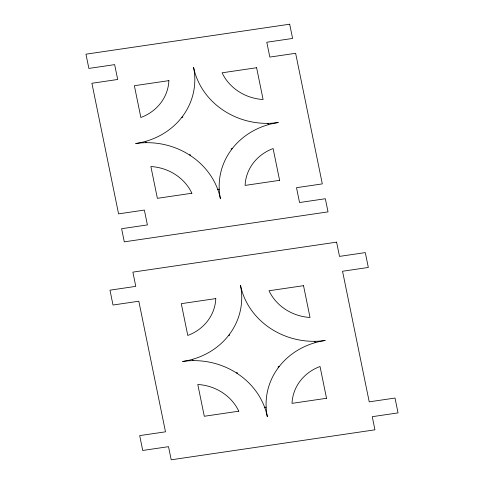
<?xml version="1.0" encoding="UTF-8"?>
<svg xmlns="http://www.w3.org/2000/svg" width="484" height="484" viewBox="0 0 484 484"><rect width="100%" height="100%" fill="white"/><g stroke="black" fill="none" stroke-linecap="round" stroke-linejoin="round"><path stroke-width="0.73" d="M181.754 117.406L182.783 117.255L182.589 116.305M189.419 154.941L190.454 154.789L190.648 155.739M232.229 148.642L231.195 148.794L231.388 149.744M217.758 189.432L219.222 189.22M228.672 335.358L229.7 335.206L229.507 334.256M236.337 372.892L237.366 372.74L237.559 373.69M279.141 366.594L278.112 366.745L278.306 367.695M264.675 407.383L266.139 407.171M314.89 341.311L315.163 342.66M267.973 123.359L268.251 124.703M192.65 359.297L192.922 360.641M145.732 141.34L146.011 142.689M289.686 24.2L85.958 54.178L88.868 68.419L114.654 64.626L117.685 79.473L91.9 83.266L118.574 213.861L144.359 210.068L147.396 224.921L121.611 228.714L124.291 241.849L328.025 211.871L325.339 198.736L299.536 202.536L296.504 187.683L322.308 183.89L295.633 53.294L269.83 57.088L266.793 42.241L292.596 38.442L289.686 24.2M168.88 80.64L134.37 85.716L140.862 117.503A46.736 42.665 8.8 0 0 168.88 80.64M256.611 67.73L222.102 72.806A46.736 42.665 8.8 0 0 263.102 99.516L256.611 67.73M191.882 193.243L157.373 198.319L150.881 166.532A46.736 42.665 8.8 0 1 191.882 193.243M279.613 180.332L245.104 185.408A46.736 42.665 8.8 0 1 273.115 148.546L279.613 180.332M336.604 242.151L132.876 272.129L135.78 286.371L109.977 290.17L113.014 305.017L138.817 301.217L165.492 431.819L139.688 435.612L142.726 450.465L168.529 446.665L171.209 459.8L374.943 429.822L372.256 416.688L398.042 412.894L395.011 398.048L369.225 401.841L342.545 271.246L368.33 267.452L365.299 252.6L339.514 256.393L336.604 242.151M215.791 298.592L181.288 303.668L187.78 335.454A46.736 42.665 8.8 0 0 215.791 298.592M303.529 285.681L269.019 290.757A46.736 42.665 8.8 0 0 310.02 317.468L303.529 285.681M238.793 411.194L204.29 416.27L197.793 384.484A46.736 42.665 8.8 0 1 238.793 411.194M326.525 398.284L292.021 403.36A46.736 42.665 8.8 0 1 320.033 366.497L326.525 398.284M220.408 198.706A72.697 66.362 8.8 0 0 135.683 143.512A72.697 66.362 8.8 0 0 193.576 67.337A72.697 66.362 8.8 0 0 278.3 122.531A72.697 66.362 8.8 0 0 220.408 198.706M240.487 285.294A72.697 66.362 8.8 0 0 325.212 340.488A72.697 66.362 8.8 0 0 267.325 416.663A72.697 66.362 8.8 0 0 182.601 361.469A72.697 66.362 8.8 0 0 240.487 285.294"/></g></svg>
